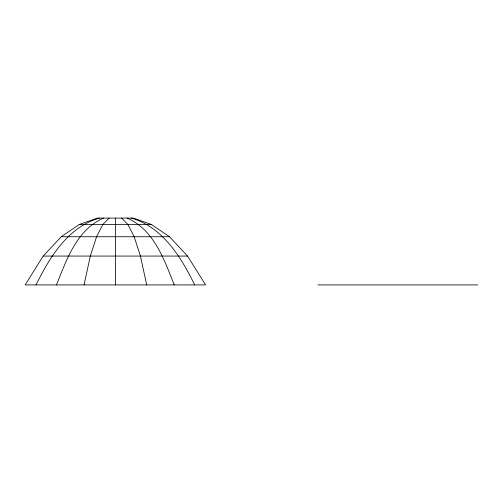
<?xml version="1.0" encoding="UTF-8"?>
<svg xmlns="http://www.w3.org/2000/svg" width="503" height="503" viewBox="0 0 503 503"><rect width="100%" height="100%" fill="white"/><g stroke="black" fill="none" stroke-linecap="round" stroke-linejoin="round"><path stroke-width="0.75" d="M84.039 284.912L90.307 256.065L96.57 236.737L102.838 224.495L109.107 218.088M56.487 284.912C66.497 259.869 76.789 229.613 103.593 218.088M36.034 284.912C49.696 257.259 67.892 227.067 99.506 218.088M43.195 256.065L25.15 284.912L205.595 284.912L187.55 256.065L169.505 236.737L151.46 224.495L133.414 218.088L97.331 218.088L79.285 224.495L61.24 236.737L43.195 256.065L187.55 256.065M79.285 224.495L151.46 224.495M61.24 236.737L169.505 236.737M317.915 284.912L477.85 284.912M131.239 218.088C162.853 227.067 181.049 257.259 194.711 284.912M127.152 218.088C153.956 229.613 164.255 259.869 174.264 284.912M121.638 218.088L127.907 224.495L134.175 236.737L140.438 256.065L146.706 284.912M115.376 218.088L115.376 284.912"/></g></svg>
